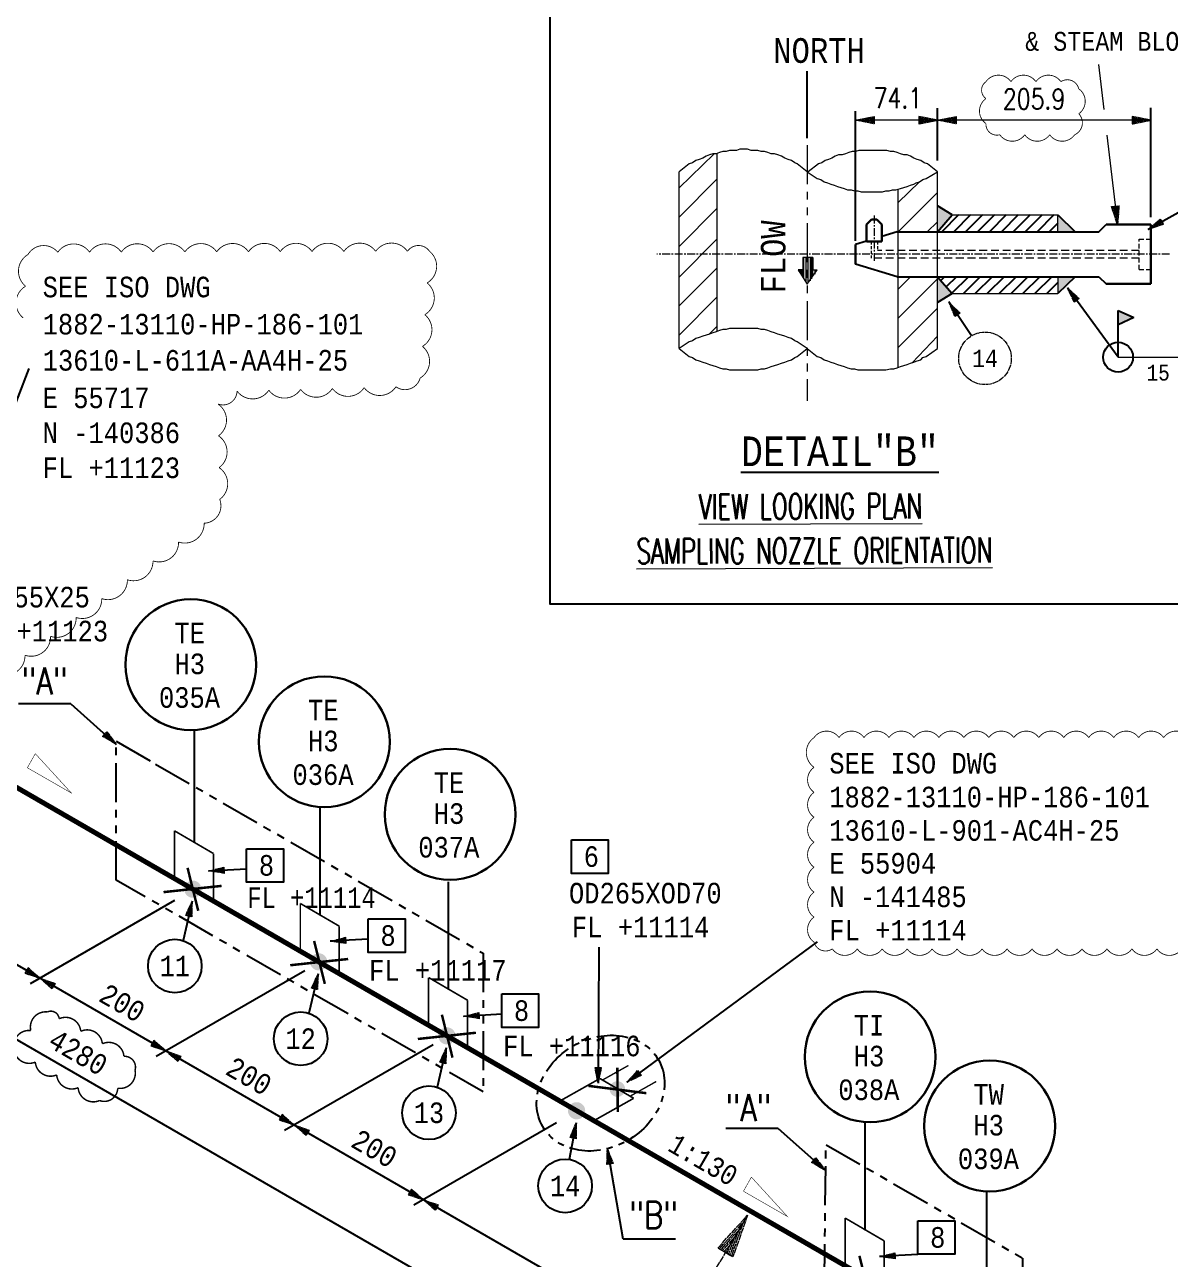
# Model space of a CAD drawing. Header units: inches. Extents: x 985 to 1826, y 0 to 594.
# Drawn here: x 1294.1 to 1477.6, y 279.8 to 477.5 of the extents above; entities that cross this region are included whole.
import ezdxf
from ezdxf.enums import TextEntityAlignment as Align

# ---------------------------------------------------------------- set-up
doc = ezdxf.new("R2010")
doc.units = ezdxf.units.IN
doc.header["$MEASUREMENT"] = 0
for name, pattern in [('CENTER', [2, 1.25, -0.25, 0.25, -0.25]), ('HIDDEN', [0.375, 0.25, -0.125]), ('PHANTOM2', [1.25, 0.625, -0.125, 0.125, -0.125, 0.125, -0.125]), ('Solid', [1, 1, 0])]:
    doc.linetypes.add(name, pattern=pattern)
for name, color, linetype in [('1', 7, 'Continuous'), ('2', 2, 'Continuous'), ('3', 3, 'Continuous'), ('4', 4, 'Continuous'), ('DIM-LINES', 7, 'Continuous'), ('DIM-TEXT', 7, 'Continuous'), ('FAB', 2, 'Continuous'), ('FITTINGS', 7, 'Continuous'), ('FRAME', 7, 'Continuous'), ('ISO-TEXT', 7, 'Continuous'), ('ISOTEXT', 7, 'Continuous'), ('NOZZLES', 7, 'Continuous'), ('Rev.4', 6, 'Continuous'), ('WELDS', 7, 'Continuous')]:
    doc.layers.add(name, color=color, linetype=linetype)
for name, color, linetype, lineweight in [('AM_0', 7, 'Continuous', 30), ('AM_3', 6, 'HIDDEN', 15), ('AM_4', 3, 'Continuous', 25), ('AM_7', 4, 'CENTER', 15), ('fittingDimension', 2, 'Solid', 13), ('P', 250, 'Continuous', 100), ('spool', 2, 'Solid', 13), ('weldCyanLabel', 4, 'Solid', 13), ('weldDimension', 2, 'Solid', 13), ('weldLabel', 2, 'Solid', 13)]:
    doc.layers.add(name, color=color, linetype=linetype, lineweight=lineweight)
doc.styles.add('fixedText', font='MONOTXT8.shx', dxfattribs={"width": 0.85})
doc.styles.add('MONOTXT', font='MONOTXT.shx', dxfattribs={"width": 0.8})
doc.styles.add('ROMAND', font='romans.shx', dxfattribs={"bigfont": 'whgtxt.shx'})
doc.styles.add('ROMANS', font='romans.shx', dxfattribs={"width": 0.8})
doc.styles.get("Standard").update_dxf_attribs({"font": 'arial.ttf'})
doc.styles.add('TXT', font='monotxt.shx')

# ---------------------------------------------------------------- blocks, each defined once
blk = doc.blocks.new('block149')
at = {"layer": 'FITTINGS', "color": 2, "linetype": 'ByBlock', "const_width": 0.2}
for points in [[(-6.9, -1.5), (-2.1, 1.2)], [(-2.1, 1.2), (0, 0)], [(0, 0), (2, -1.2)], [(-2.8, -3.9), (-6.9, -1.5)], [(2, -1.2), (-2.8, -3.9)]]:
    blk.add_lwpolyline(points, dxfattribs=at)
at = {"flags": 1}
for tag in ['Tag', 'Pipe Ref', 'Description', 'UCI', 'Key']:
    blk.add_attdef(tag, (0, 0), '', height=1, dxfattribs=at)

msp = doc.modelspace()

# ---------------------------------------------------------------- hatches: boundary and pattern name
at = {"layer": '2'}
h = msp.add_hatch(color=1, dxfattribs=at)
h.dxf.hatch_style = 1
h.paths.add_polyline_path([(1442.64, 447.08), (1440.32, 448.53), (1440.32, 444.38)])
h = msp.add_hatch(color=1, dxfattribs=at)
h.dxf.hatch_style = 1
h.paths.add_polyline_path([(1462.39, 444.38), (1459.58, 447.08), (1459.58, 444.38)])
h = msp.add_hatch(color=1, dxfattribs=at)
h.dxf.hatch_style = 1
h.paths.add_polyline_path([(1440.32, 433.03), (1442.64, 434.48), (1440.32, 437.18)])
h = msp.add_hatch(color=1, dxfattribs=at)
h.dxf.hatch_style = 1
h.paths.add_polyline_path([(1462.39, 437.18), (1459.58, 437.18), (1459.58, 434.48)])
h = msp.add_hatch(color=1, dxfattribs=at)
h.dxf.hatch_style = 1
h.paths.add_polyline_path([(1469.24, 431.76), (1469.24, 429.45), (1471.77, 430.65)])
at = {"layer": 'WELDS'}
h = msp.add_hatch(color=2, dxfattribs=at)
edge = h.paths.add_edge_path(flags=0)
edge.add_arc((1321.03, 339.08), 1.38, 180, 540, ccw=False)
h = msp.add_hatch(color=2, dxfattribs=at)
edge = h.paths.add_edge_path(flags=0)
edge.add_arc((1341.19, 327.44), 1.38, 180, 540, ccw=False)
h = msp.add_hatch(color=2, dxfattribs=at)
edge = h.paths.add_edge_path(flags=0)
edge.add_arc((1361.73, 315.58), 1.38, 180, 540, ccw=False)
h = msp.add_hatch(color=2, dxfattribs=at)
edge = h.paths.add_edge_path(flags=0)
edge.add_arc((1389.03, 307.07), 1.25, 180, 540)
h = msp.add_hatch(color=2, dxfattribs=at)
edge = h.paths.add_edge_path(flags=0)
edge.add_arc((1382.5, 303.59), 1.38, 180, 540, ccw=False)

# ---------------------------------------------------------------- linework, layer by layer
at = {"color": 4, "lineweight": 0}
for p, q in [((1466.09, 471.18), (1466.96, 463.98)), ((1474.51, 462.25), (1427.18, 462.25)), ((1467.45, 459.86), (1469.16, 445.5))]:
    msp.add_line(p, q, dxfattribs=at)
at = {"color": 2, "linetype": 'Continuous', "lineweight": 0}
for points in [[(1398.92, 451.4), (1404.56, 456.87)], [(1398.92, 446.72), (1405.04, 452.84)], [(1434.02, 449.06), (1437.43, 452.36)], [(1434.02, 444.38), (1440.32, 450.68)], [(1398.92, 442.04), (1405.04, 448.16)], [(1438.64, 444.38), (1440.32, 445.99)], [(1398.92, 437.12), (1405.04, 443.24)], [(1398.92, 432.5), (1405.04, 438.62)], [(1434.02, 435.2), (1436, 437.18)], [(1434.02, 430.52), (1440.32, 436.82)], [(1398.92, 427.82), (1405.04, 433.94)], [(1434.02, 425.84), (1440.32, 432.14)], [(1403.79, 428.01), (1405.04, 429.26)], [(1436.27, 423.41), (1440.32, 427.65)]]:
    msp.add_lwpolyline(points, dxfattribs=at)
at = {"layer": '1', "color": 1, "linetype": 'PHANTOM2', "lineweight": 0, "ltscale": 10}
msp.add_lwpolyline([(1419.44, 458.27), (1419.44, 417.3)], dxfattribs=at)
at = {"layer": '2', "color": 2}
for p, q in [((1419.44, 459.37), (1419.44, 470.08)), ((1427.18, 442.93), (1427.18, 463.69)), ((1440.32, 455.8), (1440.32, 464.19)), ((1474.51, 446.71), (1474.51, 464.23)), ((1469.24, 424.29), (1469.24, 431.76)), ((1469.24, 431.76), (1471.77, 430.65)), ((1471.77, 430.65), (1469.24, 429.45)), ((1318.08, 337.25), (1294.99, 323.91)), ((1338.98, 326.03), (1315.15, 312.28)), ((1359.5, 314.15), (1335.7, 300.42)), ((1379.3, 301.66), (1356.42, 288.46))]:
    msp.add_line(p, q, dxfattribs=at)
at = {"layer": '2', "color": 4}
for p, q in [((1442.64, 447.08), (1440.32, 448.53)), ((1459.58, 447.08), (1462.39, 444.38)), ((1462.39, 437.18), (1459.58, 434.48)), ((1277.34, 377.31), (1294.81, 422.46)), ((1321.29, 346.5), (1321.29, 364.58)), ((1341.45, 334.86), (1341.45, 352.11)), ((1362, 322.99), (1362, 340.25)), ((1320.92, 337.18), (1319.47, 330.85)), ((1341.08, 325.54), (1339.63, 319.21)), ((1361.63, 313.67), (1360.18, 307.35)), ((1382.41, 301.66), (1381.29, 295.81)), ((1428.71, 284.48), (1428.71, 301.74)), ((1448.21, 273.22), (1448.21, 290.48))]:
    msp.add_line(p, q, dxfattribs=at)
at = {"layer": '2', "color": 4, "linetype": 'Continuous'}
for p, q in [((1443.7, 447.08), (1441, 444.38)), ((1445.61, 447.08), (1442.91, 444.38)), ((1447.52, 447.08), (1444.82, 444.38)), ((1449.43, 447.08), (1446.73, 444.38)), ((1451.34, 447.08), (1448.64, 444.38)), ((1453.25, 447.08), (1450.55, 444.38)), ((1455.16, 447.08), (1452.46, 444.38)), ((1457.06, 447.08), (1454.36, 444.38)), ((1458.97, 447.08), (1456.27, 444.38)), ((1459.58, 445.78), (1458.18, 444.38)), ((1441.44, 437.18), (1440.84, 436.58)), ((1443.35, 437.18), (1441.72, 435.55)), ((1445.26, 437.18), (1442.6, 434.52)), ((1447.16, 437.18), (1444.46, 434.48)), ((1449.07, 437.18), (1446.37, 434.48)), ((1450.98, 437.18), (1448.28, 434.48)), ((1452.89, 437.18), (1450.19, 434.48)), ((1454.8, 437.18), (1452.1, 434.48)), ((1456.71, 437.18), (1454.01, 434.48)), ((1458.62, 437.18), (1455.92, 434.48)), ((1459.58, 436.23), (1457.83, 434.48))]:
    msp.add_line(p, q, dxfattribs=at)
at = {"layer": '2', "color": 4}
for points in [[(1440.32, 444.38), (1442.64, 447.08)], [(1440.32, 437.18), (1442.64, 434.48), (1440.32, 433.03)]]:
    msp.add_lwpolyline(points, dxfattribs=at)
at = {"layer": '2', "color": 3, "linetype": 'PHANTOM2', "ltscale": 10}
for points in [[(1315.05, 359.13), (1367.54, 328.82), (1367.54, 306.61), (1308.77, 340.54), (1308.77, 362.77), (1315.05, 359.13)], [(1422.46, 298.16), (1453.92, 279.99), (1453.92, 257.64), (1422.2, 275.96), (1422.46, 298.16)]]:
    msp.add_lwpolyline(points, dxfattribs=at)
at = {"layer": '2', "color": 4}
for points in [[(1381.68, 346.98), (1387.58, 346.98), (1387.58, 341.62), (1381.68, 341.62)], [(1329.64, 345.57), (1335.54, 345.57), (1335.54, 340.21), (1329.64, 340.21)], [(1349.12, 334.32), (1355.02, 334.32), (1355.02, 328.96), (1349.12, 328.96)], [(1370.5, 322.3), (1376.4, 322.3), (1376.4, 316.93), (1370.5, 316.93)], [(1437.18, 285.98), (1443.08, 285.98), (1443.08, 280.61), (1437.18, 280.61)]]:
    msp.add_lwpolyline(points, close=True, dxfattribs=at)
for centre, radius in [((1469.24, 424.29), 2.39), ((1318.14, 326.77), 4.29), ((1338.3, 315.13), 4.29), ((1358.85, 303.27), 4.29), ((1380.66, 291.56), 4.29)]:
    msp.add_circle(centre, radius, dxfattribs=at)
at = {"layer": '2', "color": 3, "linetype": 'PHANTOM2', "ltscale": 8}
msp.add_ellipse((1386.34, 306.41), major_axis=(9.27, 5.35), ratio=0.816327, dxfattribs=at)
at = {"layer": '3', "color": 3, "lineweight": 0}
for points in [[(1419.44, 453.99), (1417.82, 455.25), (1417.46, 455.43), (1416.92, 455.79), (1416.38, 455.97), (1415.84, 456.15), (1415.3, 456.51), (1414.76, 456.69), (1414.22, 456.87), (1413.68, 456.87), (1413.14, 457.05), (1412.6, 457.23), (1412.06, 457.23), (1411.52, 457.41), (1410.98, 457.41), (1410.44, 457.41), (1409.9, 457.59), (1409.18, 457.59), (1408.64, 457.59), (1408.1, 457.41), (1407.56, 457.41), (1407.02, 457.41), (1406.48, 457.23), (1405.94, 457.23), (1405.4, 457.05), (1404.86, 456.87), (1404.32, 456.87), (1403.78, 456.69), (1403.24, 456.51), (1402.7, 456.15), (1402.16, 455.97), (1401.62, 455.79), (1401.08, 455.43), (1400.54, 455.25), (1398.92, 453.99)], [(1405.04, 428.42), (1405.04, 456.93)], [(1440.32, 453.99), (1438.7, 455.25), (1438.16, 455.43), (1437.62, 455.79), (1437.08, 455.97), (1436.54, 456.15), (1436, 456.51), (1435.46, 456.69), (1434.92, 456.69), (1434.38, 456.87), (1433.84, 457.05), (1433.3, 457.23), (1432.76, 457.23), (1432.22, 457.41), (1431.68, 457.41), (1431.14, 457.41), (1430.42, 457.41), (1429.88, 457.41), (1429.34, 457.41), (1428.8, 457.41), (1428.26, 457.41), (1427.72, 457.41), (1427.18, 457.23), (1426.64, 457.23), (1426.1, 457.05), (1425.56, 456.87), (1425.02, 456.69), (1424.48, 456.69), (1423.94, 456.51), (1423.4, 456.15), (1422.86, 455.97), (1422.32, 455.79), (1421.78, 455.43), (1421.24, 455.25), (1419.62, 453.99)], [(1398.92, 425.66), (1398.92, 453.99)], [(1419.44, 453.99), (1421.06, 452.91), (1421.6, 452.73), (1422.14, 452.37), (1422.68, 452.19), (1423.22, 452.01), (1423.76, 451.83), (1424.3, 451.65), (1424.84, 451.47), (1425.38, 451.29), (1425.92, 451.11), (1426.46, 451.11), (1427, 450.93), (1427.54, 450.93), (1428.08, 450.75), (1428.8, 450.75), (1429.34, 450.75), (1429.88, 450.75), (1430.42, 450.75), (1430.96, 450.75), (1431.5, 450.75), (1432.04, 450.93), (1432.58, 450.93), (1433.12, 451.11), (1433.66, 451.11), (1434.38, 451.29), (1434.92, 451.47), (1435.46, 451.65), (1436, 451.83), (1436.54, 452.01), (1436.9, 452.19), (1437.44, 452.37), (1437.98, 452.73), (1438.52, 452.91), (1440.32, 453.99)], [(1440.32, 425.66), (1440.32, 453.99)], [(1434.02, 422.66), (1434.02, 451.2)], [(1419.44, 425.66), (1417.82, 426.74), (1417.46, 426.92), (1416.92, 427.28), (1416.38, 427.46), (1415.84, 427.64), (1415.3, 427.82), (1414.76, 428), (1414.22, 428.18), (1413.68, 428.36), (1413.14, 428.54), (1412.6, 428.72), (1412.06, 428.72), (1411.52, 428.9), (1410.98, 428.9), (1410.44, 428.9), (1409.9, 428.9), (1409.18, 428.9), (1408.64, 428.9), (1408.1, 428.9), (1407.56, 428.9), (1407.02, 428.9), (1406.48, 428.72), (1405.94, 428.72), (1405.4, 428.54), (1404.86, 428.36), (1404.32, 428.18), (1403.78, 428), (1403.24, 427.82), (1402.7, 427.64), (1402.16, 427.46), (1401.62, 427.28), (1401.08, 426.92), (1400.54, 426.74), (1398.92, 425.66), (1400.54, 424.4), (1401.08, 424.22), (1401.62, 423.86), (1402.16, 423.68), (1402.7, 423.5), (1403.24, 423.32), (1403.78, 423.14), (1404.32, 422.96), (1404.86, 422.78), (1405.4, 422.6), (1405.94, 422.42), (1406.48, 422.42), (1407.02, 422.24), (1407.56, 422.24), (1408.1, 422.24), (1408.64, 422.24), (1409.18, 422.24), (1409.9, 422.24), (1410.44, 422.24), (1410.98, 422.24), (1411.52, 422.24), (1412.06, 422.42), (1412.6, 422.42), (1413.14, 422.6), (1413.68, 422.78), (1414.22, 422.96), (1414.76, 423.14), (1415.3, 423.32), (1415.84, 423.5), (1416.38, 423.68), (1416.92, 423.86), (1417.46, 424.22), (1417.82, 424.4), (1419.44, 425.66)], [(1419.44, 425.66), (1421.06, 424.4), (1421.6, 424.22), (1422.14, 423.86), (1422.68, 423.68), (1423.22, 423.5), (1423.76, 423.32), (1424.3, 423.14), (1424.84, 422.96), (1425.38, 422.78), (1425.92, 422.6), (1426.46, 422.42), (1427, 422.42), (1427.54, 422.24), (1428.26, 422.24), (1428.8, 422.24), (1429.34, 422.24), (1429.88, 422.24), (1430.42, 422.24), (1430.96, 422.24), (1431.5, 422.24), (1432.04, 422.24), (1432.76, 422.42), (1433.3, 422.42), (1433.84, 422.6), (1434.38, 422.78), (1434.92, 422.96), (1435.46, 423.14), (1436, 423.32), (1436.54, 423.5), (1437.08, 423.68), (1437.62, 423.86), (1437.98, 424.22), (1438.52, 424.4), (1440.32, 425.66)]]:
    msp.add_lwpolyline(points, dxfattribs=at)
at = {"layer": '3', "lineweight": 0}
for points in [[(1442.64, 447.08), (1454.18, 447.08)], [(1454.18, 447.08), (1459.58, 447.08)], [(1459.58, 444.38), (1459.58, 447.08)], [(1459.58, 437.18), (1459.58, 434.48)], [(1442.64, 434.48), (1459.58, 434.48)]]:
    msp.add_lwpolyline(points, dxfattribs=at)
at = {"layer": '3', "color": 2, "linetype": 'Continuous', "lineweight": 0}
msp.add_lwpolyline([(1469.24, 424.29), (1485.59, 424.29)], dxfattribs=at)
at = {"layer": '4', "color": 2}
for p, q in [((1301.47, 368.78), (1293.1, 368.78)), ((1414.8, 300.73), (1406.42, 300.73)), ((1398.35, 283.04), (1389.97, 283.04))]:
    msp.add_line(p, q, dxfattribs=at)
msp.add_lwpolyline([(1378.28, 565.68), (1528.86, 565.68), (1528.86, 384.75), (1378.28, 384.75)], close=True, dxfattribs=at)
at = {"layer": 'AM_0', "color": 2}
for p, q in [((1429.74, 446.34), (1428.93, 445.53)), ((1428.93, 445.53), (1428.93, 442.84)), ((1430.6, 446.34), (1429.74, 446.34)), ((1430.6, 446.34), (1431.41, 445.53)), ((1431.41, 445.53), (1431.41, 442.84)), ((1467.31, 445.52), (1474.51, 445.52)), ((1474.51, 436.04), (1474.51, 445.52)), ((1427.18, 439.19), (1427.18, 442.36)), ((1428.93, 442.84), (1431.41, 442.84)), ((1467.31, 436.04), (1474.51, 436.04))]:
    msp.add_line(p, q, dxfattribs=at)
at = {"layer": 'AM_3', "color": 2, "ltscale": 3}
for p, q in [((1472.64, 438.34), (1472.64, 443.21)), ((1472.64, 443.21), (1474.51, 443.21)), ((1472.64, 438.34), (1474.51, 438.34))]:
    msp.add_line(p, q, dxfattribs=at)
at = {"layer": 'AM_3', "color": 2, "ltscale": 2}
for p, q in [((1429.67, 442.84), (1429.67, 440.16)), ((1430.68, 442.84), (1430.68, 441.39))]:
    msp.add_line(p, q, dxfattribs=at)
at = {"layer": 'AM_3', "color": 2, "ltscale": 5}
for p, q in [((1472.64, 441.39), (1430.68, 441.39)), ((1472.64, 440.16), (1429.67, 440.16))]:
    msp.add_line(p, q, dxfattribs=at)
at = {"layer": 'AM_4', "color": 2}
for p, q in [((1466.17, 444.38), (1467.31, 445.52)), ((1474.51, 445.52), (1467.31, 445.52)), ((1433.84, 444.38), (1431.41, 443.64)), ((1433.84, 444.38), (1466.17, 444.38)), ((1428.93, 442.89), (1427.18, 442.36)), ((1433.86, 437.18), (1427.18, 439.19)), ((1433.84, 437.18), (1466.17, 437.18)), ((1466.17, 437.18), (1467.31, 436.04))]:
    msp.add_line(p, q, dxfattribs=at)
at = {"layer": 'AM_7', "color": 1}
for p, q in [((1430.18, 446.96), (1430.18, 439.62)), ((1477.48, 440.78), (1395.35, 440.78))]:
    msp.add_line(p, q, dxfattribs=at)
at = {"layer": 'DIM-LINES', "color": 4}
for p, q in [((1527.98, 191.22), (1037.98, 474.03)), ((1577.38, 150.84), (1027.55, 467.9)), ((1483.44, 449.98), (1474.07, 444.76)), ((1469.24, 424.29), (1461.13, 435.4)), ((1445.74, 427.69), (1442.11, 433.13)), ((1301.47, 368.78), (1308.77, 362.27)), ((1329.64, 342.31), (1323.52, 341.99)), ((1349.12, 331.07), (1343, 330.74)), ((1421.02, 330.67), (1390.56, 308.17)), ((1386.07, 329.78), (1385.95, 308.02)), ((1370.5, 319.04), (1364.37, 318.71)), ((1414.8, 300.73), (1422.35, 294.01)), ((1389.97, 283.04), (1387.43, 297.53)), ((1437.16, 280.55), (1431.03, 280.23))]:
    msp.add_line(p, q, dxfattribs=at)
at = {"layer": 'FITTINGS', "color": 2, "linetype": 'ByBlock'}
for points, const_width in [([(1318.09, 348.43), (1318.09, 340.69)], 0.26), ([(1324.33, 344.79), (1318.09, 348.43)], 0.26), ([(1324.33, 337.18), (1324.33, 344.79)], 0.26), ([(1318.09, 340.69), (1324.33, 337.18)], 0.26), ([(1338.25, 336.79), (1338.25, 329.05)], 0.26), ([(1344.49, 333.15), (1338.25, 336.79)], 0.26), ([(1344.49, 325.54), (1344.49, 333.15)], 0.26), ([(1338.25, 329.05), (1344.49, 325.54)], 0.26), ([(1358.8, 324.93), (1358.8, 317.19)], 0.26), ([(1365.04, 321.29), (1358.8, 324.93)], 0.26), ([(1365.04, 313.68), (1365.04, 321.29)], 0.26), ([(1358.8, 317.19), (1365.04, 313.68)], 0.26), ([(1390.81, 310.85), (1386.64, 308.51)], 0.22), ([(1395.26, 308.28), (1391.05, 305.91)], 0.22), ([(1425.51, 286.41), (1425.51, 278.67)], 0.26), ([(1431.75, 282.77), (1425.51, 286.41)], 0.26), ([(1431.75, 275.16), (1431.75, 282.77)], 0.26)]:
    msp.add_lwpolyline(points, dxfattribs=dict(at, const_width=const_width))
at = {"layer": 'FRAME', "color": 4, "linetype": 'ByBlock'}
for points in [[(1295.79, 360.79, 0.08, 0.08, 0), (1294.52, 358.53, 0.08, 0.08, 0), (1301.57, 354.48, 0.08, 0.08, 0)], [(1410.5, 292.97, 0.08, 0.08, 0), (1409.23, 290.7, 0.08, 0.08, 0), (1416.28, 286.65, 0.08, 0.08, 0)]]:
    msp.add_lwpolyline(points, format="xyseb", close=True, dxfattribs=at)
at = {"layer": 'ISOTEXT', "color": 2, "linetype": 'Continuous', "lineweight": 30}
for centre in [(1320.7, 375.04), (1342.09, 362.69), (1362.24, 351.06), (1429.52, 312.22), (1448.68, 301.15)]:
    msp.add_circle(centre, 10.48, dxfattribs=at)
at = {"layer": 'NOZZLES', "const_width": 0.8}
msp.add_lwpolyline([(1552.49, 205.49), (1062.63, 488.23)], dxfattribs=at)
at = {"layer": 'P', "color": 0, "linetype": 'Continuous', "lineweight": 0}
for points in [[(1420.34, 440.28), (1418.72, 440.28), (1418.72, 438.3), (1418, 438.3)], [(1418.9, 436.86), (1418.9, 440.28)], [(1419.26, 436.32), (1419.26, 440.28)], [(1419.26, 436.32), (1419.26, 440.28)], [(1419.62, 436.14), (1419.62, 440.28)], [(1419.98, 436.5), (1419.98, 440.28)], [(1420.16, 436.86), (1420.16, 440.28)], [(1420.34, 440.28), (1420.34, 438.3), (1421.06, 438.3)], [(1418, 438.3), (1419.44, 435.96), (1421.06, 438.3)], [(1418.18, 437.94), (1418.18, 438.3)], [(1418.36, 437.76), (1418.36, 438.3)], [(1418.54, 437.4), (1418.54, 438.3)], [(1418.72, 437.22), (1418.72, 438.3)], [(1420.34, 437.22), (1420.34, 438.3)], [(1420.7, 437.58), (1420.7, 438.3)], [(1420.88, 437.94), (1420.88, 438.3)], [(1439.96, 437.18), (1433.84, 437.18)], [(1459.58, 437.18), (1439.78, 437.18)]]:
    msp.add_lwpolyline(points, dxfattribs=at)
at = {"layer": 'Rev.4', "color": 1}
for points, const_width in [([(1448.08, 468.42, -0.520567), (1452.08, 468.42, -0.520567), (1456.08, 468.42, -0.520567), (1460.08, 468.42, -0.520567), (1462.94, 467.28, -0.520567), (1462.94, 463.28, -0.520567), (1462.29, 459.92, -0.520567), (1458.29, 459.92, -0.520567), (1454.29, 459.92, -0.520567), (1450.29, 459.92, -0.520567), (1448.08, 461.71, -0.520567), (1448.08, 465.71, -0.520567)], 0.132), ([(1297.73, 319.42, 0.520567), (1295.07, 316.44, 0.520567), (1292.4, 313.45, 0.520567), (1295.79, 311.39, 0.520567), (1299.22, 309.34, 0.520567), (1302.65, 307.29, 0.520567), (1306.09, 305.23, 0.520567), (1308.99, 307.2, 0.520567), (1311.77, 310.07, 0.520567), (1309.99, 312.31, 0.520567), (1306.53, 314.32, 0.520567), (1303.07, 316.32, 0.520567), (1299.61, 318.33, 0.520567)], 0.238)]:
    msp.add_lwpolyline(points, format="xyb", close=True, dxfattribs=dict(at, const_width=const_width))
at = {"layer": 'Rev.4', "color": 1, "const_width": 0.132}
for points in [[(1293.85, 430.58, -0.520567), (1294.23, 435.66, -0.520567), (1294.62, 440.74, -0.520567), (1299.39, 441.1, -0.520567), (1304.48, 441.11, -0.520567), (1309.57, 441.12, -0.520567), (1314.66, 441.14, -0.520567), (1319.75, 441.15, -0.520567), (1324.85, 441.17, -0.520567), (1329.94, 441.18, -0.520567), (1335.03, 441.19, -0.520567), (1340.12, 441.21, -0.520567), (1345.21, 441.22, -0.520567), (1350.31, 441.24, -0.520567), (1355.4, 441.25, -0.520567), (1358.94, 441.26, -0.520567), (1358.56, 436.18, -0.520567), (1358.19, 431.1, -0.520567), (1357.81, 426.02, -0.520567), (1357.44, 420.95, -0.520567), (1353.56, 419.55, -0.520567), (1348.47, 419.41, -0.520567), (1343.38, 419.27, -0.520567), (1338.29, 419.13, -0.520567), (1333.2, 419, -0.520567), (1328.11, 418.86, -0.520567), (1325.05, 416.79, -0.520567), (1325.14, 411.7, -0.520567), (1325.24, 406.6, -0.520567), (1325.33, 401.51, -0.520567), (1322.84, 397.7, -0.520567), (1318.74, 394.68, -0.520567), (1314.64, 391.66, -0.520567), (1310.54, 388.64, -0.520567), (1306.44, 385.62, -0.520567), (1302.34, 382.6, -0.520567), (1298.24, 379.58, -0.520567), (1294.14, 376.55, -0.520567), (1290.05, 373.53, -0.520567)], [(1479.46, 329.52, -0.520567), (1475.46, 329.52, -0.520567), (1471.46, 329.52, -0.520567), (1467.46, 329.52, -0.520567), (1463.46, 329.52, -0.520567), (1459.46, 329.52, -0.520567), (1455.46, 329.52, -0.520567), (1451.46, 329.52, -0.520567), (1447.46, 329.52, -0.520567), (1443.46, 329.52, -0.520567), (1439.46, 329.52, -0.520567), (1435.46, 329.52, -0.520567), (1431.46, 329.52, -0.520567), (1427.46, 329.52, -0.520567), (1423.46, 329.52, -0.520567), (1420.54, 330.6, -0.520567), (1420.54, 334.6, -0.520567), (1420.54, 338.6, -0.520567), (1420.54, 342.6, -0.520567), (1420.54, 346.6, -0.520567), (1420.54, 350.6, -0.520567), (1420.54, 354.6, -0.520567), (1420.54, 358.6, -0.520567), (1420.54, 363.36, -0.520567), (1424.54, 363.36, -0.520567), (1428.54, 363.36, -0.520567), (1432.54, 363.36, -0.520567), (1436.54, 363.36, -0.520567), (1440.54, 363.36, -0.520567), (1444.54, 363.36, -0.520567), (1448.54, 363.36, -0.520567), (1452.54, 363.36, -0.520567), (1456.54, 363.36, -0.520567), (1460.54, 363.36, -0.520567), (1464.54, 363.36, -0.520567), (1468.54, 363.36, -0.520567), (1472.54, 363.36, -0.520567), (1476.54, 363.36, -0.520567), (1480.54, 363.36, -0.520567)]]:
    msp.add_lwpolyline(points, format="xyb", dxfattribs=at)
at = {"layer": 'spool', "color": 4, "flags": 128}
msp.add_lwpolyline([(1409.9, 286.88), (1407.53, 280.18), (1405.13, 281.6), (1409.9, 286.88), (1409.19, 285.69), (1407.29, 280.32), (1405.37, 281.46), (1409.19, 285.69), (1408.47, 284.49), (1407.05, 280.46), (1405.61, 281.32), (1408.47, 284.49), (1407.76, 283.29), (1406.81, 280.6), (1405.85, 281.18), (1407.76, 283.29), (1407.04, 282.09), (1406.57, 280.75), (1406.09, 281.03), (1407.04, 282.09)], dxfattribs=at)
at = {"layer": 'weldCyanLabel'}
msp.add_line((1409.9, 286.88), (1398.72, 268.12), dxfattribs=at)
msp.add_circle((1447.93, 424.1), 4.21, dxfattribs=at)
at = {"layer": 'weldDimension', "color": 4, "flags": 128}
for points in [[(1427.18, 462.25), (1430.17, 462.85), (1430.17, 461.65), (1427.18, 462.25), (1427.78, 462.25), (1430.17, 462.73), (1430.17, 461.77), (1427.78, 462.25), (1428.37, 462.25), (1430.17, 462.61), (1430.17, 461.89), (1428.37, 462.25), (1428.97, 462.25), (1430.17, 462.49), (1430.17, 462.01), (1428.97, 462.25), (1429.57, 462.25), (1430.17, 462.37), (1430.17, 462.13), (1429.57, 462.25)], [(1440.32, 462.25), (1437.33, 462.84), (1437.33, 461.65), (1440.32, 462.25), (1439.73, 462.25), (1437.33, 462.72), (1437.33, 461.77), (1439.73, 462.25), (1439.13, 462.25), (1437.33, 462.6), (1437.33, 461.89), (1439.13, 462.25), (1438.53, 462.25), (1437.33, 462.48), (1437.33, 462.01), (1438.53, 462.25), (1437.93, 462.25), (1437.33, 462.36), (1437.33, 462.13), (1437.93, 462.25)], [(1440.32, 462.25), (1443.31, 462.85), (1443.31, 461.65), (1440.32, 462.25), (1440.92, 462.25), (1443.31, 462.73), (1443.31, 461.77), (1440.92, 462.25), (1441.52, 462.25), (1443.31, 462.61), (1443.31, 461.89), (1441.52, 462.25), (1442.12, 462.25), (1443.31, 462.49), (1443.31, 462.01), (1442.12, 462.25), (1442.72, 462.25), (1443.31, 462.37), (1443.31, 462.13), (1442.72, 462.25)], [(1474.51, 462.25), (1471.52, 462.84), (1471.52, 461.65), (1474.51, 462.25), (1473.91, 462.25), (1471.52, 462.72), (1471.52, 461.77), (1473.91, 462.25), (1473.31, 462.25), (1471.52, 462.6), (1471.52, 461.89), (1473.31, 462.25), (1472.71, 462.25), (1471.52, 462.48), (1471.52, 462.01), (1472.71, 462.25), (1472.12, 462.25), (1471.52, 462.36), (1471.52, 462.13), (1472.12, 462.25)], [(1469.16, 445.5), (1468.21, 448.4), (1469.4, 448.54), (1469.16, 445.5), (1469.09, 446.09), (1468.33, 448.41), (1469.28, 448.53), (1469.09, 446.09), (1469.02, 446.69), (1468.45, 448.43), (1469.16, 448.51), (1469.02, 446.69), (1468.95, 447.28), (1468.57, 448.44), (1469.04, 448.5), (1468.95, 447.28), (1468.88, 447.88), (1468.68, 448.46), (1468.92, 448.48), (1468.88, 447.88)], [(1474.07, 444.76), (1475.99, 446.42), (1476.49, 445.56), (1474.07, 444.76), (1474.51, 445), (1476.04, 446.34), (1476.44, 445.64), (1474.51, 445), (1474.94, 445.25), (1476.09, 446.25), (1476.39, 445.73), (1474.94, 445.25), (1475.37, 445.5), (1476.14, 446.16), (1476.34, 445.82), (1475.37, 445.5), (1475.81, 445.74), (1476.19, 446.08), (1476.29, 445.9), (1475.81, 445.74)], [(1461.13, 435.4), (1463.01, 433.7), (1462.21, 433.1), (1461.13, 435.4), (1461.42, 435), (1462.93, 433.64), (1462.29, 433.16), (1461.42, 435), (1461.72, 434.6), (1462.85, 433.58), (1462.37, 433.22), (1461.72, 434.6), (1462.02, 434.2), (1462.77, 433.52), (1462.45, 433.28), (1462.02, 434.2), (1462.32, 433.8), (1462.69, 433.46), (1462.53, 433.34), (1462.32, 433.8)], [(1442.11, 433.13), (1443.92, 431.35), (1443.1, 430.79), (1442.11, 433.13), (1442.39, 432.71), (1443.84, 431.29), (1443.18, 430.84), (1442.39, 432.71), (1442.67, 432.3), (1443.76, 431.23), (1443.26, 430.9), (1442.67, 432.3), (1442.95, 431.89), (1443.67, 431.18), (1443.34, 430.95), (1442.95, 431.89), (1443.23, 431.48), (1443.59, 431.12), (1443.43, 431.01), (1443.23, 431.48)], [(1308.77, 362.27), (1306.58, 363.56), (1307.25, 364.3), (1308.77, 362.27), (1308.4, 362.6), (1306.65, 363.63), (1307.18, 364.23), (1308.4, 362.6), (1308.03, 362.94), (1306.72, 363.71), (1307.11, 364.15), (1308.03, 362.94), (1307.66, 363.27), (1306.78, 363.78), (1307.05, 364.08), (1307.66, 363.27), (1307.29, 363.6), (1306.85, 363.86), (1306.98, 364.01), (1307.29, 363.6)], [(1323.52, 341.99), (1325.98, 342.62), (1326.03, 341.62), (1323.52, 341.99), (1324.01, 342.01), (1325.98, 342.52), (1326.03, 341.72), (1324.01, 342.01), (1324.51, 342.04), (1325.99, 342.42), (1326.02, 341.82), (1324.51, 342.04), (1325.01, 342.07), (1325.99, 342.32), (1326.01, 341.92), (1325.01, 342.07), (1325.51, 342.09), (1326, 342.22), (1326.01, 342.02), (1325.51, 342.09)], [(1320.92, 337.18), (1320.85, 334.64), (1319.88, 334.86), (1320.92, 337.18), (1320.81, 336.69), (1320.75, 334.66), (1319.97, 334.84), (1320.81, 336.69), (1320.7, 336.2), (1320.65, 334.68), (1320.07, 334.81), (1320.7, 336.2), (1320.58, 335.72), (1320.56, 334.7), (1320.17, 334.79), (1320.58, 335.72), (1320.47, 335.23), (1320.46, 334.72), (1320.26, 334.77), (1320.47, 335.23)], [(1343, 330.74), (1345.46, 331.37), (1345.51, 330.37), (1343, 330.74), (1343.49, 330.77), (1345.46, 331.27), (1345.51, 330.47), (1343.49, 330.77), (1343.99, 330.79), (1345.47, 331.17), (1345.5, 330.57), (1343.99, 330.79), (1344.49, 330.82), (1345.47, 331.07), (1345.5, 330.67), (1344.49, 330.82), (1344.99, 330.84), (1345.48, 330.97), (1345.49, 330.77), (1344.99, 330.84)], [(1296.54, 324.81), (1294.64, 326.49), (1294.14, 325.63), (1296.54, 324.81), (1296.11, 325.06), (1294.59, 326.4), (1294.19, 325.71), (1296.11, 325.06), (1295.68, 325.31), (1294.54, 326.32), (1294.24, 325.8), (1295.68, 325.31), (1295.25, 325.56), (1294.49, 326.23), (1294.29, 325.89), (1295.25, 325.56), (1294.82, 325.81), (1294.44, 326.15), (1294.34, 325.97), (1294.82, 325.81)], [(1296.54, 324.81), (1298.95, 324), (1298.45, 323.14), (1296.54, 324.81), (1296.98, 324.56), (1298.9, 323.91), (1298.5, 323.22), (1296.98, 324.56), (1297.41, 324.31), (1298.85, 323.83), (1298.55, 323.31), (1297.41, 324.31), (1297.84, 324.07), (1298.8, 323.74), (1298.6, 323.39), (1297.84, 324.07), (1298.27, 323.82), (1298.75, 323.65), (1298.65, 323.48), (1298.27, 323.82)], [(1341.08, 325.54), (1341.01, 322.99), (1340.04, 323.22), (1341.08, 325.54), (1340.97, 325.05), (1340.91, 323.02), (1340.13, 323.2), (1340.97, 325.05), (1340.86, 324.56), (1340.81, 323.04), (1340.23, 323.17), (1340.86, 324.56), (1340.75, 324.08), (1340.72, 323.06), (1340.33, 323.15), (1340.75, 324.08), (1340.63, 323.59), (1340.62, 323.08), (1340.43, 323.13), (1340.63, 323.59)], [(1364.37, 318.71), (1366.83, 319.34), (1366.89, 318.34), (1364.37, 318.71), (1364.87, 318.74), (1366.84, 319.24), (1366.88, 318.44), (1364.87, 318.74), (1365.37, 318.76), (1366.84, 319.14), (1366.88, 318.54), (1365.37, 318.76), (1365.86, 318.79), (1366.85, 319.04), (1366.87, 318.64), (1365.86, 318.79), (1366.36, 318.82), (1366.85, 318.94), (1366.86, 318.74), (1366.36, 318.82)], [(1316.71, 313.17), (1314.8, 314.85), (1314.3, 313.99), (1316.71, 313.17), (1316.27, 313.42), (1314.75, 314.76), (1314.35, 314.07), (1316.27, 313.42), (1315.84, 313.67), (1314.7, 314.68), (1314.4, 314.16), (1315.84, 313.67), (1315.41, 313.92), (1314.65, 314.59), (1314.45, 314.25), (1315.41, 313.92), (1314.98, 314.17), (1314.6, 314.51), (1314.5, 314.33), (1314.98, 314.17)], [(1316.71, 313.17), (1319.11, 312.36), (1318.61, 311.5), (1316.71, 313.17), (1317.14, 312.92), (1319.06, 312.27), (1318.66, 311.58), (1317.14, 312.92), (1317.57, 312.67), (1319.01, 312.19), (1318.71, 311.67), (1317.57, 312.67), (1318, 312.43), (1318.96, 312.1), (1318.76, 311.75), (1318, 312.43), (1318.43, 312.18), (1318.91, 312.01), (1318.81, 311.84), (1318.43, 312.18)], [(1361.63, 313.67), (1361.56, 311.13), (1360.58, 311.36), (1361.63, 313.67), (1361.52, 313.19), (1361.46, 311.15), (1360.68, 311.33), (1361.52, 313.19), (1361.4, 312.7), (1361.36, 311.18), (1360.78, 311.31), (1361.4, 312.7), (1361.29, 312.22), (1361.26, 311.2), (1360.88, 311.29), (1361.29, 312.22), (1361.18, 311.73), (1361.17, 311.22), (1360.97, 311.27), (1361.18, 311.73)], [(1385.95, 308.02), (1385.47, 310.52), (1386.46, 310.51), (1385.95, 308.02), (1385.96, 308.52), (1385.57, 310.52), (1386.36, 310.51), (1385.96, 308.52), (1385.96, 309.02), (1385.67, 310.52), (1386.27, 310.51), (1385.96, 309.02), (1385.96, 309.52), (1385.77, 310.52), (1386.17, 310.52), (1385.96, 309.52), (1385.96, 310.02), (1385.87, 310.52), (1386.07, 310.52), (1385.96, 310.02)], [(1390.56, 308.17), (1392.27, 310.05), (1392.86, 309.25), (1390.56, 308.17), (1390.96, 308.47), (1392.33, 309.97), (1392.8, 309.33), (1390.96, 308.47), (1391.36, 308.76), (1392.39, 309.89), (1392.74, 309.41), (1391.36, 308.76), (1391.76, 309.06), (1392.45, 309.81), (1392.68, 309.49), (1391.76, 309.06), (1392.16, 309.35), (1392.51, 309.73), (1392.62, 309.57), (1392.16, 309.35)], [(1337.25, 301.31), (1335.34, 302.99), (1334.84, 302.12), (1337.25, 301.31), (1336.82, 301.56), (1335.29, 302.9), (1334.89, 302.21), (1336.82, 301.56), (1336.39, 301.81), (1335.24, 302.82), (1334.94, 302.3), (1336.39, 301.81), (1335.96, 302.06), (1335.19, 302.73), (1334.99, 302.38), (1335.96, 302.06), (1335.53, 302.31), (1335.14, 302.64), (1335.04, 302.47), (1335.53, 302.31)], [(1337.25, 301.31), (1339.66, 300.5), (1339.16, 299.63), (1337.25, 301.31), (1337.68, 301.06), (1339.61, 300.41), (1339.21, 299.72), (1337.68, 301.06), (1338.12, 300.81), (1339.56, 300.32), (1339.26, 299.81), (1338.12, 300.81), (1338.55, 300.56), (1339.51, 300.24), (1339.31, 299.89), (1338.55, 300.56), (1338.98, 300.31), (1339.46, 300.15), (1339.36, 299.98), (1338.98, 300.31)], [(1382.41, 301.66), (1382.43, 299.12), (1381.45, 299.31), (1382.41, 301.66), (1382.32, 301.17), (1382.34, 299.14), (1381.55, 299.29), (1382.32, 301.17), (1382.23, 300.68), (1382.24, 299.16), (1381.65, 299.27), (1382.23, 300.68), (1382.13, 300.19), (1382.14, 299.18), (1381.75, 299.25), (1382.13, 300.19), (1382.04, 299.7), (1382.04, 299.2), (1381.85, 299.23), (1382.04, 299.7)], [(1387.43, 297.53), (1388.35, 295.16), (1387.37, 294.99), (1387.43, 297.53), (1387.51, 297.04), (1388.25, 295.14), (1387.47, 295), (1387.51, 297.04), (1387.6, 296.54), (1388.15, 295.12), (1387.56, 295.02), (1387.6, 296.54), (1387.69, 296.05), (1388.06, 295.11), (1387.66, 295.04), (1387.69, 296.05), (1387.77, 295.56), (1387.96, 295.09), (1387.76, 295.05), (1387.77, 295.56)], [(1422.35, 294.01), (1420.15, 295.3), (1420.82, 296.04), (1422.35, 294.01), (1421.97, 294.34), (1420.22, 295.37), (1420.75, 295.97), (1421.97, 294.34), (1421.6, 294.68), (1420.29, 295.45), (1420.69, 295.89), (1421.6, 294.68), (1421.23, 295.01), (1420.35, 295.52), (1420.62, 295.82), (1421.23, 295.01), (1420.86, 295.34), (1420.42, 295.6), (1420.55, 295.75), (1420.86, 295.34)], [(1357.95, 289.33), (1356.04, 291.01), (1355.54, 290.15), (1357.95, 289.33), (1357.51, 289.58), (1355.99, 290.93), (1355.59, 290.24), (1357.51, 289.58), (1357.08, 289.83), (1355.94, 290.84), (1355.64, 290.32), (1357.08, 289.83), (1356.65, 290.08), (1355.89, 290.75), (1355.69, 290.41), (1356.65, 290.08), (1356.22, 290.33), (1355.84, 290.67), (1355.74, 290.49), (1356.22, 290.33)], [(1357.95, 289.33), (1360.35, 288.52), (1359.86, 287.66), (1357.95, 289.33), (1358.38, 289.09), (1360.3, 288.43), (1359.91, 287.74), (1358.38, 289.09), (1358.81, 288.84), (1360.25, 288.35), (1359.96, 287.83), (1358.81, 288.84), (1359.24, 288.59), (1360.2, 288.26), (1360, 287.92), (1359.24, 288.59), (1359.67, 288.34), (1360.15, 288.18), (1360.05, 288), (1359.67, 288.34)], [(1431.03, 280.23), (1433.49, 280.85), (1433.54, 279.86), (1431.03, 280.23), (1431.53, 280.25), (1433.5, 280.75), (1433.54, 279.96), (1431.53, 280.25), (1432.03, 280.28), (1433.5, 280.65), (1433.53, 280.06), (1432.03, 280.28), (1432.52, 280.3), (1433.51, 280.56), (1433.53, 280.16), (1432.52, 280.3), (1433.02, 280.33), (1433.51, 280.46), (1433.52, 280.26), (1433.02, 280.33)]]:
    msp.add_lwpolyline(points, dxfattribs=at)
at = {"layer": 'WELDS', "color": 2, "linetype": 'ByBlock', "const_width": 0.4}
for points in [[(1320.18, 342.5), (1321.89, 335.62)], [(1316.33, 338.61), (1325.63, 339.61)], [(1340.46, 330.79), (1342.17, 323.91)], [(1336.62, 326.9), (1345.91, 327.9)], [(1360.92, 318.98), (1362.62, 312.1)], [(1357.07, 315.09), (1366.37, 316.09)], [(1389.03, 310.48), (1389.1, 303.4)], [(1384.39, 307.58), (1393.67, 306.41)], [(1427.81, 280.36), (1429.51, 273.48)]]:
    msp.add_lwpolyline(points, dxfattribs=at)

# ---------------------------------------------------------------- block references
at = {"layer": 'FITTINGS', "xscale": 1.32, "yscale": 1.32, "zscale": 1.32, "rotation": 180}
msp.add_blockref('block149', (1382.54, 303.61), dxfattribs=at)

# ---------------------------------------------------------------- texts
at = {"color": 2, "style": 'ROMANS', "width": 0.8}
msp.add_text('205.9', height=3.24, dxfattribs=at).set_placement((1450.79, 464.04))
at = {"color": 2, "linetype": 'Continuous', "lineweight": 0, "insert": (1433.96, 465.81), "char_height": 3.24, "attachment_point": 5, "style": 'ROMANS'}
msp.add_mtext('\\A1;74.1', dxfattribs=at)
at = {"layer": '2', "style": 'fixedText', "width": 0.85}
for s, p in [('11', (1318.14, 326.77)), ('12', (1338.3, 315.13)), ('13', (1358.85, 303.27)), ('14', (1380.66, 291.56))]:
    msp.add_text(s, height=3.3, dxfattribs=at).set_placement(p, align=Align.MIDDLE_CENTER)
at = {"layer": '3', "color": 2, "linetype": 'Continuous', "lineweight": 0, "style": 'TXT', "width": 0.857082}
for s, height, p in [('& STEAM BLOWING', 3.0242, (1454.38, 473.36)), ('15', 2.52, (1473.79, 420.55))]:
    msp.add_text(s, height=height, dxfattribs=at).set_placement(p)
msp.add_text('FLOW', height=3.931, rotation=90, dxfattribs=at).set_placement((1415.96, 434.53))
at = {"layer": '3', "color": 2, "style": 'MONOTXT', "width": 0.8566}
msp.add_text('%%UDETAIL"B"', height=4.752, dxfattribs=at).set_placement((1424.69, 409.22), align=Align.MIDDLE_CENTER)
at = {"layer": '3', "lineweight": 30, "style": 'ROMANS', "width": 0.8}
for s, p in [('"A"', (1293.6, 374.57)), ('"A"', (1406.34, 306.23)), ('"B"', (1390.94, 289.04))]:
    msp.add_text(s, height=4.29, dxfattribs=at).set_placement(p, align=Align.TOP_LEFT)
at = {"layer": 'DIM-TEXT', "color": 2, "style": 'MONOTXT', "width": 0.8566}
for s, p in [('200', (1305.73, 321.27)), ('4280', (1297.6, 313.97)), ('200', (1326.03, 309.55)), ('200', (1346.12, 297.95))]:
    msp.add_text(s, height=3.3, rotation=330, dxfattribs=at).set_placement(p)
at = {"layer": 'FAB', "color": 2, "linetype": 'Continuous', "lineweight": 0, "style": 'ROMAND', "width": 0.665634}
for s, p in [('%%UVIEW LOOKING PLAN', (1402.09, 398.33)), ('%%USAMPLING NOZZLE ORIENTATION', (1392.11, 391.2))]:
    msp.add_text(s, height=4.0196, rotation=0.1941, dxfattribs=at).set_placement(p)
at = {"layer": 'fittingDimension', "style": 'fixedText', "width": 0.85}
msp.add_text('1:130', height=3.2, rotation=329.8376, dxfattribs=at).set_placement((1401.98, 294.36), align=Align.CENTER)
at = {"layer": 'ISO-TEXT', "color": 2, "style": 'MONOTXT'}
for s, height, width, p in [('NORTH', 3.96, 0.8566, (1414, 471.43)), ('SEE ISO DWG', 3.3, 0.8566, (1296.97, 433.88)), ('1882-13110-HP-186-101', 3.3, 0.8566, (1296.97, 427.93)), ('13610-L-611A-AA4H-25', 3.3, 0.8566, (1296.97, 422.14)), ('E 55717', 3.3, 0.8566, (1296.97, 416.13)), ('N -140386', 3.3, 0.8566, (1296.97, 410.53)), ('FL +11123', 3.3, 0.8566, (1296.97, 404.93)), ('ID155X25', 3.3, 0.8566, (1284.96, 384.21)), ('FL +11123', 3.3, 0.8566, (1285.44, 378.77)), ('TE', 3.3, 0.8566, (1318.09, 378.46)), ('H3', 3.3, 0.8566, (1318.09, 373.52)), ('035A', 3.3, 0.8566, (1315.6, 368.13)), ('TE', 3.3, 0.8566, (1339.47, 366.11)), ('H3', 3.3, 0.8566, (1339.47, 361.17)), ('SEE ISO DWG', 3.3, 0.8566, (1422.98, 357.61)), ('036A', 3.3, 0.8566, (1336.99, 355.78)), ('TE', 3.3, 0.8566, (1359.62, 354.48)), ('1882-13110-HP-186-101', 3.3, 0.8566, (1422.98, 352.19)), ('H3', 3.3, 0.8566, (1359.62, 349.54)), ('13610-L-901-AC4H-25', 3.3, 0.8566, (1422.98, 346.84)), ('037A', 3.3, 0.8566, (1357.14, 344.15)), ('8', 3.3, 0.8566, (1331.6, 341.25)), ('6', 3.3, 0.8566, (1383.64, 342.66)), ('E 55904', 3.3, 0.8566, (1422.98, 341.58)), ('OD265XOD70', 3.3, 0.8566, (1381.28, 336.8)), ('FL +11114', 3.3, 0.8, (1329.75, 336.07)), ('N -141485', 3.3, 0.8566, (1422.98, 336.22)), ('FL +11114', 3.3, 0.8566, (1381.75, 331.36)), ('8', 3.3, 0.8566, (1351.08, 330.01)), ('FL +11114', 3.3, 0.8566, (1422.98, 330.87)), ('FL +11117', 3.3, 0.8566, (1349.26, 324.44)), ('8', 3.3, 0.8566, (1372.46, 317.98)), ('TI', 3.3, 0.8566, (1426.9, 315.64)), ('FL +11116', 3.3, 0.8566, (1370.72, 312.32)), ('H3', 3.3, 0.8566, (1426.9, 310.7)), ('038A', 3.3, 0.8566, (1424.42, 305.3)), ('TW', 3.3, 0.8566, (1446.06, 304.57)), ('H3', 3.3, 0.8566, (1446.06, 299.63)), ('039A', 3.3, 0.8566, (1443.58, 294.24)), ('8', 3.3, 0.8566, (1439.13, 281.66))]:
    msp.add_text(s, height=height, dxfattribs=dict(at, width=width)).set_placement(p)
at = {"layer": 'weldLabel', "style": 'fixedText', "width": 0.85}
msp.add_text('14', height=2.804, dxfattribs=at).set_placement((1447.93, 424.1), align=Align.MIDDLE_CENTER)

doc.saveas('drawing.dxf')
